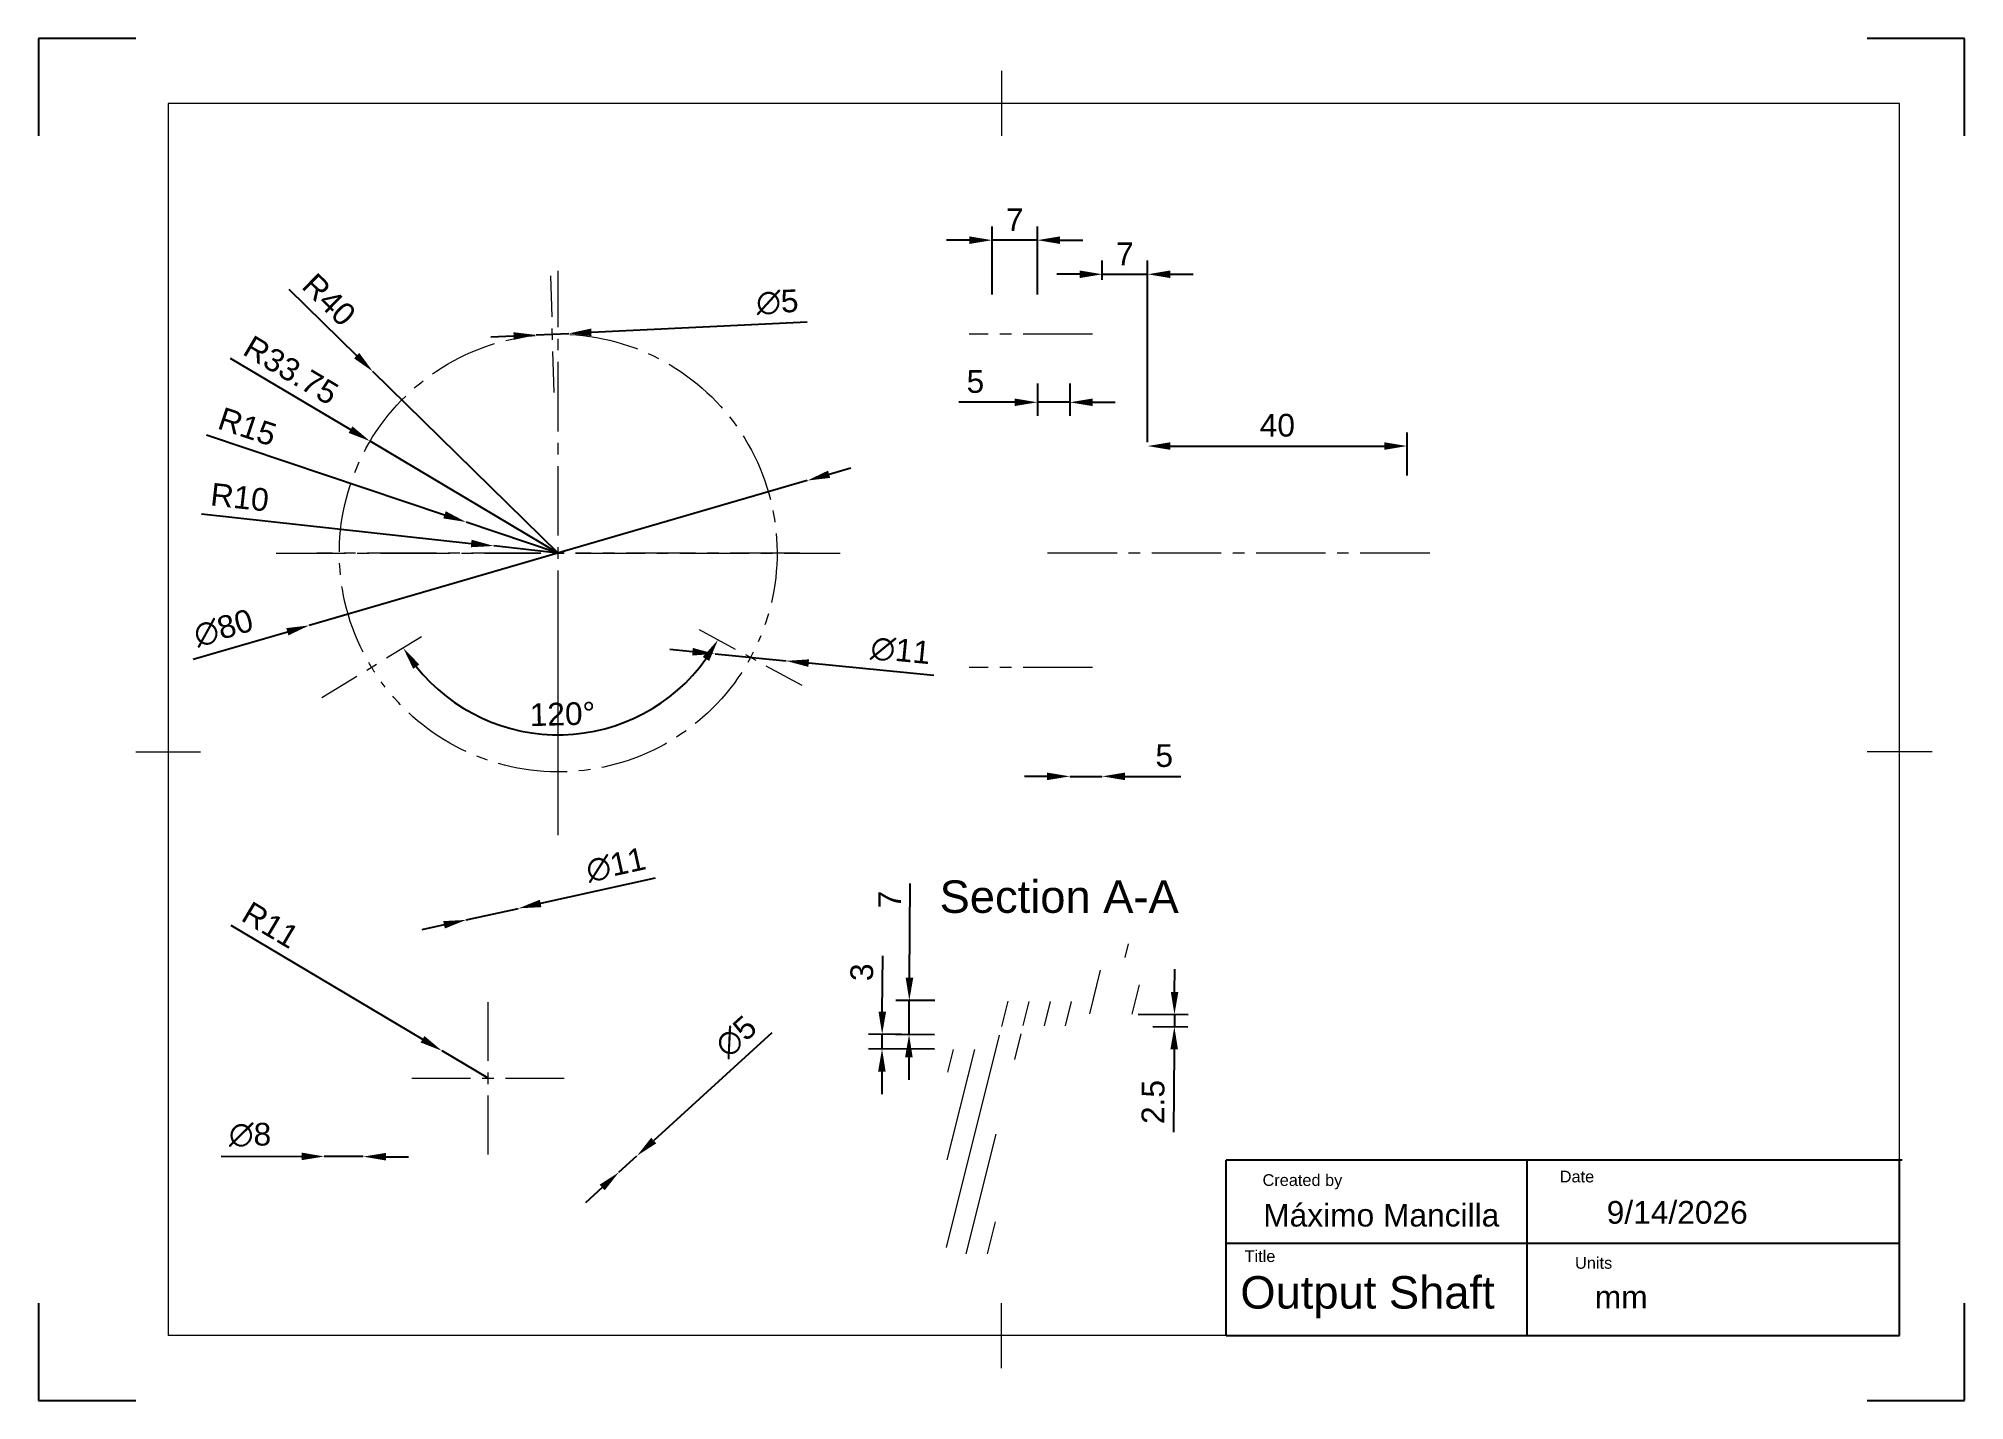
# Paper-space layout 'Sheet1' of a CAD drawing. Header units: millimetres. Extents: x 0 to 297, y 0 to 210.
import ezdxf
from ezdxf.enums import TextEntityAlignment as Align

# ---------------------------------------------------------------- set-up
doc = ezdxf.new("R2010")
doc.units = ezdxf.units.MM
doc.header["$LTSCALE"] = 0.75
doc.linetypes.add('CENTER2', pattern=[28.575000000000003, 19.05, -3.175, 3.175, -3.175])
for name, color, linetype, lineweight in [('BORDER', 7, 'Continuous', 18), ('FD_Dimensions', 7, 'Continuous', 18), ('Hatching', 7, 'Continuous', 18), ('Smart Centers', 7, 'CENTER2', 18), ('TITLEBLOCK', 7, 'Continuous', 25), ('View Labels', 7, 'Continuous', 18)]:
    doc.layers.add(name, color=color, linetype=linetype, lineweight=lineweight)
doc.styles.add('FusionTitle', font='arial.ttf')
doc.styles.get("Standard").update_dxf_attribs({"font": 'arial.ttf'})
doc.dimstyles.new('Dim-ISO-25', dxfattribs={"dimtxt": 3.5, "dimasz": 3.5, "dimexe": 2.1, "dimexo": 2.1, "dimgap": 1.4, "dimtad": 1, "dimzin": 12, "dimdsep": 46, "dimtxsty": 'Standard', "dimcen": 0, "dimazin": 3, "dimtp": 0.1, "dimtm": 0.1000000001, "dimtfac": 0.7142857142857143, "dimtmove": 0, "dimatfit": 3, "dimfxl": 1, "dimtzin": 12, "dimarcsym": 0})

# ---------------------------------------------------------------- blocks, each defined once
blk = doc.blocks.new('ISO_A4(L)_SHEET')
at = {"layer": 'BORDER'}
for p, q in [((148.5, 205), (148.5, 195)), ((287, 199.9999999999999), (20, 200)), ((20, 200), (20, 10)), ((287, 9.999999999999943), (287, 199.9999999999999)), ((15, 100), (25, 100)), ((292, 99.99999999999994), (282, 99.99999999999994)), ((148.5, 5), (148.5, 15)), ((287, 9.999999999999943), (20, 9.999999999999998))]:
    blk.add_line(p, q, dxfattribs=at)
at = {"layer": 'Defpoints'}
for p, q in [((5.684341886080801e-14, 210), (5.684341886080801e-14, 195)), ((15.00000000000011, 210), (5.684341886080801e-14, 210)), ((297, 209.9999999999999), (282, 209.9999999999999)), ((297, 194.9999999999999), (297, 209.9999999999999)), ((0, 15), (0, 0)), ((297, -5.684341886080801e-14), (297, 14.99999999999994)), ((0, 0), (15, 0)), ((282, -5.684341886080801e-14), (297, -5.684341886080801e-14))]:
    blk.add_line(p, q, dxfattribs=at)
blk = doc.blocks.new('*D25')
at = {"layer": 'Defpoints', "color": 0, "transparency": 16777216}
for p in [(104.3329453314477, 115.1086041704248), (115.2804403196055, 114.0351268840975)]:
    blk.add_point(p, dxfattribs=at)
at = {"layer": 'FD_Dimensions', "color": 0, "lineweight": -2, "transparency": 16777216}
for p, q in [((100.8496514715793, 115.4501651251653), (97.36635761171097, 115.7917260799058)), ((104.3329453314477, 115.1086041704248), (115.2804403196055, 114.0351268840975)), ((138.0647064976265, 111.8009726548241), (118.7637341794739, 113.6935659293569))]:
    blk.add_line(p, q, dxfattribs=at)
at = {"layer": 'FD_Dimensions', "color": 0, "transparency": 16777216}
for points in [[(100.9065782973694, 116.03071410181), (100.7927246457893, 114.8696161485206), (104.3329453314477, 115.1086041704248)], [(118.8206610052639, 114.2741149060017), (118.7068073536838, 113.1130169527122), (115.2804403196055, 114.0351268840975)]]:
    blk.add_solid(points, dxfattribs=at)
at = {"layer": 'FD_Dimensions', "color": 0, "transparency": 16777216, "insert": (132.9384110496492, 115.6042866755881), "char_height": 3.5, "attachment_point": 5, "rotation": 354.3996577745595}
blk.add_mtext('∅11', dxfattribs=at)
blk = doc.blocks.new('*D26')
at = {"layer": 'Defpoints', "color": 0, "transparency": 16777216}
for p in [(76.75941562828247, 164.2923088900446), (81.75383307746652, 164.5285171525713)]:
    blk.add_point(p, dxfattribs=at)
at = {"layer": 'FD_Dimensions', "color": 0, "lineweight": -2, "transparency": 16777216}
for p, q in [((73.26332341385364, 164.1269631062759), (69.76723119942481, 163.9616173225071)), ((76.75941562828247, 164.2923088900446), (81.75383307746652, 164.5285171525713)), ((118.5511341139415, 166.2688255332654), (85.24992529189535, 164.6938629363401))]:
    blk.add_line(p, q, dxfattribs=at)
at = {"layer": 'FD_Dimensions', "color": 0, "transparency": 16777216}
for points in [[(73.23576578322552, 164.709645142014), (73.29088104448176, 163.5442810705377), (76.75941562828247, 164.2923088900446)], [(85.22236766126723, 165.2765449720782), (85.27748292252348, 164.1111809006019), (81.75383307746652, 164.5285171525713)]]:
    blk.add_solid(points, dxfattribs=at)
at = {"layer": 'FD_Dimensions', "color": 0, "transparency": 16777216, "insert": (113.936644280621, 169.3391483141409), "char_height": 3.5, "attachment_point": 5, "rotation": 2.7077551261833803}
blk.add_mtext('∅5', dxfattribs=at)
blk = doc.blocks.new('*D27')
at = {"layer": 'Defpoints', "color": 0, "transparency": 16777216}
for p in [(51.56038378962197, 158.6532981136505), (80.1445091833466, 130.6720941460614)]:
    blk.add_point(p, dxfattribs=at)
at = {"layer": 'FD_Dimensions', "color": 0, "lineweight": -2, "transparency": 16777216}
for p, q in [((38.58941073535981, 171.3506760354915), (49.05927281767107, 161.1016534608146)), ((80.1445091833466, 130.6720941460614), (51.56038378962197, 158.6532981136505))]:
    blk.add_line(p, q, dxfattribs=at)
at = {"layer": 'FD_Dimensions', "color": 0, "transparency": 16777216}
blk.add_solid([(49.46733204219841, 161.5185052894731), (48.65121359314373, 160.6848016321561), (51.56038378962197, 158.6532981136505)], dxfattribs=at)
at = {"layer": 'FD_Dimensions', "color": 0, "transparency": 16777216, "insert": (44.80319253401154, 169.7277865120879), "char_height": 3.5, "attachment_point": 5, "rotation": 315.6106840594483}
blk.add_mtext('R40', dxfattribs=at)
blk = doc.blocks.new('*D28')
at = {"layer": 'Defpoints', "color": 0, "transparency": 16777216}
for p in [(65.92565764096102, 135.4495684595034), (80.1445091833466, 130.6720941460613)]:
    blk.add_point(p, dxfattribs=at)
at = {"layer": 'FD_Dimensions', "color": 0, "lineweight": -2, "transparency": 16777216}
for p, q in [((25.89456069742938, 148.8998486608639), (62.60792561440438, 136.5643124659732)), ((80.1445091833466, 130.6720941460613), (65.92565764096102, 135.4495684595034))]:
    blk.add_line(p, q, dxfattribs=at)
at = {"layer": 'FD_Dimensions', "color": 0, "transparency": 16777216}
blk.add_solid([(62.79371628214936, 137.1172678037327), (62.42213494665941, 136.0113571282138), (65.92565764096102, 135.4495684595034)], dxfattribs=at)
at = {"layer": 'FD_Dimensions', "color": 0, "transparency": 16777216, "insert": (32.21300885927754, 150.1389682908019), "char_height": 3.5, "attachment_point": 5, "rotation": 341.4278680305842}
blk.add_mtext('R15', dxfattribs=at)
blk = doc.blocks.new('*D29')
at = {"layer": 'Defpoints', "color": 0, "transparency": 16777216}
for p in [(70.20394859553888, 131.7607884099037), (80.1445091833466, 130.6720941460611)]:
    blk.add_point(p, dxfattribs=at)
at = {"layer": 'FD_Dimensions', "color": 0, "lineweight": -2, "transparency": 16777216}
for p, q in [((25.14601095046287, 136.6955521811678), (66.72475238980617, 132.1418314022486)), ((80.1445091833466, 130.6720941460611), (70.20394859553888, 131.7607884099037))]:
    blk.add_line(p, q, dxfattribs=at)
at = {"layer": 'FD_Dimensions', "color": 0, "transparency": 16777216}
blk.add_solid([(66.78825955519699, 132.7216974365374), (66.66124522441535, 131.5619653679598), (70.20394859553888, 131.7607884099037)], dxfattribs=at)
at = {"layer": 'FD_Dimensions', "color": 0, "transparency": 16777216, "insert": (31.03548510418002, 139.2565966632349), "char_height": 3.5, "attachment_point": 5, "rotation": 353.7498529338364}
blk.add_mtext('R10', dxfattribs=at)
blk = doc.blocks.new('*U32')
at = {"layer": 'Smart Centers', "color": 0, "ltscale": 0.75, "transparency": 16777216}
blk.add_line((12.00000000000034, -4.872293045212253e-14), (-7.000000000000341, 2.842170943040538e-14), dxfattribs=at)
blk = doc.blocks.new('*U33')
at = {"layer": 'Smart Centers', "color": 0, "ltscale": 0.75, "transparency": 16777216}
blk.add_line((52.99999999999989, 0), (-6.000000000001819, 0), dxfattribs=at)
blk = doc.blocks.new('*U34')
at = {"layer": 'Smart Centers', "color": 0, "ltscale": 0.75, "transparency": 16777216}
blk.add_line((11.99999999999977, -3.451207573691823e-14), (-7.000000000000227, 4.263256414560694e-14), dxfattribs=at)
blk = doc.blocks.new('*D35')
at = {"layer": 'Defpoints', "color": 0, "transparency": 16777216}
for p in [(147.0351962569549, 178.910413021308), (147.0351962569548, 168.410413021308), (154.0351962569548, 168.410413021308)]:
    blk.add_point(p, dxfattribs=at)
at = {"layer": 'FD_Dimensions', "color": 0, "lineweight": -2, "transparency": 16777216}
for p, q in [((143.5351962569549, 178.9104130213081), (140.0351962569549, 178.9104130213081)), ((147.0351962569548, 170.510413021308), (147.0351962569549, 181.010413021308)), ((154.0351962569549, 178.910413021308), (147.0351962569549, 178.910413021308)), ((154.0351962569548, 170.510413021308), (154.0351962569549, 181.010413021308)), ((157.5351962569549, 178.910413021308), (161.0351962569549, 178.9104130213079))]:
    blk.add_line(p, q, dxfattribs=at)
at = {"layer": 'FD_Dimensions', "color": 0, "transparency": 16777216}
for points in [[(143.5351962569549, 179.4937463546414), (143.5351962569549, 178.3270796879747), (147.0351962569549, 178.910413021308)], [(157.5351962569549, 179.4937463546413), (157.5351962569549, 178.3270796879746), (154.0351962569549, 178.910413021308)]]:
    blk.add_solid(points, dxfattribs=at)
at = {"layer": 'FD_Dimensions', "color": 0, "transparency": 16777216, "insert": (150.5351962569549, 182.060413021308), "char_height": 3.5, "attachment_point": 5}
blk.add_mtext('7', dxfattribs=at)
blk = doc.blocks.new('*D36')
at = {"layer": 'Defpoints', "color": 0, "transparency": 16777216}
for p in [(154.0351962569548, 158.910413021308), (159.0351962569548, 158.910413021308), (154.0351962569548, 153.910413021308)]:
    blk.add_point(p, dxfattribs=at)
at = {"layer": 'FD_Dimensions', "color": 0, "lineweight": -2, "transparency": 16777216}
for p, q in [((154.0351962569548, 156.810413021308), (154.0351962569547, 151.810413021308)), ((159.0351962569548, 156.810413021308), (159.0351962569547, 151.810413021308)), ((150.5351962569548, 153.910413021308), (141.9145959841035, 153.910413021308)), ((159.0351962569548, 153.910413021308), (154.0351962569548, 153.910413021308)), ((162.5351962569548, 153.910413021308), (166.0351962569548, 153.9104130213079))]:
    blk.add_line(p, q, dxfattribs=at)
at = {"layer": 'FD_Dimensions', "color": 0, "transparency": 16777216}
for points in [[(150.5351962569548, 154.4937463546414), (150.5351962569548, 153.3270796879747), (154.0351962569548, 153.910413021308)], [(162.5351962569548, 154.4937463546413), (162.5351962569548, 153.3270796879746), (159.0351962569548, 153.910413021308)]]:
    blk.add_solid(points, dxfattribs=at)
at = {"layer": 'FD_Dimensions', "color": 0, "transparency": 16777216, "insert": (144.4748961205291, 157.0902561318128), "char_height": 3.5, "attachment_point": 5}
blk.add_mtext('5', dxfattribs=at)
blk = doc.blocks.new('*D37')
at = {"layer": 'Defpoints', "color": 0, "transparency": 16777216}
for p in [(159.0351962569548, 96.23303658609404), (164.0351962569548, 96.23303658609404), (164.0351962569548, 96.23303658609404)]:
    blk.add_point(p, dxfattribs=at)
at = {"layer": 'FD_Dimensions', "color": 0, "lineweight": -2, "transparency": 16777216}
for p, q in [((155.5351962569548, 96.23303658609404), (152.0351962569548, 96.23303658609404)), ((159.0351962569548, 96.23303658609404), (164.0351962569548, 96.23303658609404)), ((167.5351962569548, 96.23303658609404), (176.1557965298061, 96.23303658609404))]:
    blk.add_line(p, q, dxfattribs=at)
at = {"layer": 'FD_Dimensions', "color": 0, "transparency": 16777216}
for points in [[(155.5351962569548, 96.81636991942737), (155.5351962569548, 95.64970325276072), (159.0351962569548, 96.23303658609404)], [(167.5351962569548, 96.81636991942737), (167.5351962569548, 95.64970325276072), (164.0351962569548, 96.23303658609404)]]:
    blk.add_solid(points, dxfattribs=at)
at = {"layer": 'FD_Dimensions', "color": 0, "transparency": 16777216, "insert": (173.5954963933804, 99.41287969659882), "char_height": 3.5, "attachment_point": 5}
blk.add_mtext('5', dxfattribs=at)
blk = doc.blocks.new('*D38')
at = {"layer": 'Defpoints', "color": 0, "transparency": 16777216}
for p in [(171.0351962569548, 173.6503120526027), (164.0351962569548, 170.6720941460613), (171.0351962569548, 145.6720941460613)]:
    blk.add_point(p, dxfattribs=at)
at = {"layer": 'FD_Dimensions', "color": 0, "lineweight": -2, "transparency": 16777216}
for p, q in [((164.0351962569548, 172.7720941460613), (164.0351962569548, 175.7503120526027)), ((171.0351962569548, 147.7720941460613), (171.0351962569548, 175.7503120526027)), ((160.5351962569548, 173.6503120526027), (157.0351962569548, 173.6503120526027)), ((164.0351962569548, 173.6503120526027), (171.0351962569548, 173.6503120526027)), ((174.5351962569548, 173.6503120526027), (178.0351962569548, 173.6503120526027))]:
    blk.add_line(p, q, dxfattribs=at)
at = {"layer": 'FD_Dimensions', "color": 0, "transparency": 16777216}
for points in [[(160.5351962569548, 174.2336453859361), (160.5351962569548, 173.0669787192694), (164.0351962569548, 173.6503120526027)], [(174.5351962569548, 174.2336453859361), (174.5351962569548, 173.0669787192694), (171.0351962569548, 173.6503120526027)]]:
    blk.add_solid(points, dxfattribs=at)
at = {"layer": 'FD_Dimensions', "color": 0, "transparency": 16777216, "insert": (167.5351962569548, 176.8003120526027), "char_height": 3.5, "attachment_point": 5}
blk.add_mtext('7', dxfattribs=at)
blk = doc.blocks.new('*D39')
at = {"layer": 'Defpoints', "color": 0, "transparency": 16777216}
for p in [(171.0351962569548, 145.6720941460613), (211.0351962569548, 147.1632335747868), (211.0351962569548, 140.5192773684493)]:
    blk.add_point(p, dxfattribs=at)
at = {"layer": 'FD_Dimensions', "color": 0, "lineweight": -2, "transparency": 16777216}
for p, q in [((171.0351962569548, 147.7720941460613), (171.0351962569548, 149.2632335747868)), ((211.0351962569548, 142.6192773684493), (211.0351962569548, 149.2632335747868)), ((174.5351962569548, 147.1632335747868), (207.5351962569548, 147.1632335747868))]:
    blk.add_line(p, q, dxfattribs=at)
at = {"layer": 'FD_Dimensions', "color": 0, "transparency": 16777216}
for points in [[(174.5351962569548, 147.7465669081201), (174.5351962569548, 146.5799002414534), (171.0351962569548, 147.1632335747868)], [(207.5351962569548, 147.7465669081201), (207.5351962569548, 146.5799002414534), (211.0351962569548, 147.1632335747868)]]:
    blk.add_solid(points, dxfattribs=at)
at = {"layer": 'FD_Dimensions', "color": 0, "transparency": 16777216, "insert": (191.0351962569548, 150.3502390318127), "char_height": 3.5, "attachment_point": 5}
blk.add_mtext('40', dxfattribs=at)
blk = doc.blocks.new('ISO_TITLEBLOCK 1')
at = {"layer": 'TITLEBLOCK'}
for p, q in [((-103.8478787837161, 3.956165741669793e-07), (-103.8478786809988, 27.06512827457827)), ((0.3937505801903143, 27.0651278789617), (-103.8478787837161, 27.06512827457827)), ((-57.44849634003211, -0.1314378046202833), (-57.44849634003211, 26.93369007434141)), ((0, 0), (0, 27.06512788045605)), ((-103.8478787837161, 14.24369767722049), (-0.1312496673271788, 14.24369767722048)), ((-103.8478787837161, -3.542545037680801e-14), (0, 0))]:
    blk.add_line(p, q, dxfattribs=at)
at = {"layer": 'TITLEBLOCK', "style": 'FusionTitle'}
for s, p in [('Created by', (-98.24465477029021, 24.88448687874137)), ('Date', (-52.4143674046628, 25.42553541857605)), ('Title', (-101.0098045693885, 13.14668063419772)), ('Units', (-50.05342724433089, 12.11012947943326))]:
    blk.add_text(s, height=1.8, dxfattribs=at).set_placement(p, align=Align.TOP_LEFT)
blk.add_attdef('CREATED_DATE', text='', height=3.5, dxfattribs=at).set_placement((-23.42172564004034, 20.75463555176169), align=Align.TOP_RIGHT)
for tag, height, p in [('CREATED_BY', 3.5, (-98.13798000057237, 20.31856819390869)), ('TITLE_1', 5, (-101.6663424637905, 9.172143624260961))]:
    blk.add_attdef(tag, text='', height=height, dxfattribs=at).set_placement(p, align=Align.TOP_LEFT)
blk.add_attdef('Units', text='', height=3.5, dxfattribs=at).set_placement((-42.9297810761623, 7.701724117574287), align=Align.TOP_CENTER)
blk = doc.blocks.new('*D43')
at = {"layer": 'Defpoints', "color": 0, "transparency": 16777216}
for p in [(74.00808616637694, 75.8818760978267), (65.95302051732178, 74.09906444501217)]:
    blk.add_point(p, dxfattribs=at)
at = {"layer": 'FD_Dimensions', "color": 0, "lineweight": -2, "transparency": 16777216}
for p, q in [((95.09053491289205, 80.54801253081293), (77.425386744764, 76.63822043538438)), ((65.95302051732178, 74.09906444501217), (74.00808616637694, 75.8818760978267)), ((62.53571993893474, 73.3427201074545), (59.1184193605477, 72.58637576989682))]:
    blk.add_line(p, q, dxfattribs=at)
at = {"layer": 'FD_Dimensions', "color": 0, "transparency": 16777216}
for points in [[(77.29932935517105, 77.20777053178222), (77.55144413435696, 76.06867033898655), (74.00808616637694, 75.8818760978267)], [(62.40966254934179, 73.91227020385234), (62.66177732852768, 72.77317001105666), (65.95302051732178, 74.09906444501217)]]:
    blk.add_solid(points, dxfattribs=at)
at = {"layer": 'FD_Dimensions', "color": 0, "transparency": 16777216, "insert": (89.03700556777605, 82.57258286259022), "char_height": 3.5, "attachment_point": 5, "rotation": 12.479974942432024}
blk.add_mtext('∅11', dxfattribs=at)
blk = doc.blocks.new('*D44')
at = {"layer": 'Defpoints', "color": 0, "transparency": 16777216}
for p in [(44.06802253085721, 37.62266192798374), (50.06798144386425, 37.60045737378495)]:
    blk.add_point(p, dxfattribs=at)
at = {"layer": 'FD_Dimensions', "color": 0, "lineweight": -2, "transparency": 16777216}
for p, q in [((28.15864989377927, 37.68153908566278), (40.56804649826975, 37.63561458459971)), ((50.06798144386425, 37.60045737378495), (44.06802253085721, 37.62266192798374)), ((53.5679574764517, 37.58750471716899), (57.06793350903915, 37.57455206055302))]:
    blk.add_line(p, q, dxfattribs=at)
at = {"layer": 'FD_Dimensions', "color": 0, "transparency": 16777216}
for points in [[(40.57020527437241, 38.21894392336429), (40.56588772216709, 37.05228524583513), (44.06802253085721, 37.62266192798374)], [(53.57011625255436, 38.17083405593357), (53.56579870034903, 37.00417537840441), (50.06798144386425, 37.60045737378495)]]:
    blk.add_solid(points, dxfattribs=at)
at = {"layer": 'FD_Dimensions', "color": 0, "transparency": 16777216, "insert": (32.62551676925187, 40.94992152853955), "char_height": 3.5, "attachment_point": 5, "rotation": 359.7879616424053}
blk.add_mtext('∅8', dxfattribs=at)
blk = doc.blocks.new('*D45')
at = {"layer": 'Defpoints', "color": 0, "transparency": 16777216}
for p in [(92.2815697909003, 37.72072353123841), (89.50915786465217, 35.19560331406121)]:
    blk.add_point(p, dxfattribs=at)
at = {"layer": 'FD_Dimensions', "color": 0, "lineweight": -2, "transparency": 16777216}
for p, q in [((113.084990732161, 56.66853511287255), (94.86915425539857, 40.07750240060381)), ((89.50915786465217, 35.19560331406121), (92.2815697909003, 37.72072353123841)), ((86.9215734001539, 32.83882444469582), (84.33398893565563, 30.48204557533042))]:
    blk.add_line(p, q, dxfattribs=at)
at = {"layer": 'FD_Dimensions', "color": 0, "transparency": 16777216}
for points in [[(94.476357777171, 40.50876647802019), (95.26195073362614, 39.64623832318743), (92.2815697909003, 37.72072353123841)], [(86.52877692192634, 33.2700885221122), (87.31436987838147, 32.40756036727944), (89.50915786465217, 35.19560331406121)]]:
    blk.add_solid(points, dxfattribs=at)
at = {"layer": 'FD_Dimensions', "color": 0, "transparency": 16777216, "insert": (107.5725649227987, 56.09098849409821), "char_height": 3.5, "attachment_point": 5, "rotation": 42.32734173364774}
blk.add_mtext('∅5', dxfattribs=at)
blk = doc.blocks.new('*D49')
at = {"layer": 'Defpoints', "color": 0, "transparency": 16777216}
for p in [(62.22597827178134, 53.90732098925432), (69.31463971899484, 49.6867311149845)]:
    blk.add_point(p, dxfattribs=at)
at = {"layer": 'FD_Dimensions', "color": 0, "lineweight": -2, "transparency": 16777216}
for p, q in [((29.66416147385882, 73.29463060878251), (59.21866735478167, 55.69787426924758)), ((69.31463971899484, 49.6867311149845), (62.22597827178134, 53.90732098925432))]:
    blk.add_line(p, q, dxfattribs=at)
at = {"layer": 'FD_Dimensions', "color": 0, "transparency": 16777216}
blk.add_solid([(59.51709290144721, 56.19909275541419), (58.92024180811613, 55.19665578308098), (62.22597827178134, 53.90732098925432)], dxfattribs=at)
at = {"layer": 'FD_Dimensions', "color": 0, "transparency": 16777216, "insert": (35.78495639579685, 73.32471023529217), "char_height": 3.5, "attachment_point": 5, "rotation": 329.23042629759095}
blk.add_mtext('R11', dxfattribs=at)
blk = doc.blocks.new('*D51')
at = {"layer": 'Defpoints', "color": 0, "transparency": 16777216}
for p in [(130.0937996988342, 56.4558172074372), (140.2609197817337, 54.13214268958836), (140.2772105918903, 56.38208371314977)]:
    blk.add_point(p, dxfattribs=at)
at = {"layer": 'FD_Dimensions', "color": 0, "lineweight": -2, "transparency": 16777216}
for p, q in [((130.1191409590782, 59.95572546631045), (130.1813497771996, 68.54745114300424)), ((138.1772656365663, 56.39728846929614), (127.9938547435102, 56.47102196358358)), ((130.0775088886774, 54.20587618387579), (130.0937996988342, 56.4558172074372)), ((138.1609748264098, 54.14734744573474), (127.9775639333534, 54.22108094002218)), ((130.0521676284334, 50.70596792500254), (130.0268263681894, 47.20605966612928))]:
    blk.add_line(p, q, dxfattribs=at)
at = {"layer": 'FD_Dimensions', "color": 0, "transparency": 16777216}
for points in [[(129.5358229159326, 59.95994900968445), (130.7024590022237, 59.95150192293646), (130.0937996988342, 56.4558172074372)], [(129.4688495852878, 50.71019146837654), (130.6354856715789, 50.70174438162854), (130.0775088886774, 54.20587618387579)]]:
    blk.add_solid(points, dxfattribs=at)
at = {"layer": 'FD_Dimensions', "color": 0, "transparency": 16777216, "insert": (126.9748003850962, 66.02462614414158), "char_height": 3.5, "attachment_point": 5, "rotation": 89.5851543012339}
blk.add_mtext('3', dxfattribs=at)
blk = doc.blocks.new('*D52')
at = {"layer": 'Defpoints', "color": 0, "transparency": 16777216}
for p in [(134.281048213808, 61.6756368410977), (140.315222482257, 61.63194610146002), (140.2772105918903, 56.38208371314977)]:
    blk.add_point(p, dxfattribs=at)
at = {"layer": 'FD_Dimensions', "color": 0, "lineweight": -2, "transparency": 16777216}
for p, q in [((134.306389474052, 65.17554509997096), (134.4117623783633, 79.7287083803414)), ((138.2152775269331, 61.6471508576064), (132.1811032584841, 61.69084159724408)), ((134.2430363234421, 56.42577445278744), (134.281048213808, 61.6756368410977)), ((138.1772656365663, 56.39728846929614), (132.1430913681181, 56.44097920893383)), ((134.2176950631981, 52.92586619391418), (134.1923538029541, 49.42595793504093))]:
    blk.add_line(p, q, dxfattribs=at)
at = {"layer": 'FD_Dimensions', "color": 0, "transparency": 16777216}
for points in [[(133.7230714309064, 65.17976864334494), (134.8897075171975, 65.17132155659696), (134.281048213808, 61.6756368410977)], [(133.6343770200525, 52.93008973728818), (134.8010131063436, 52.92164265054019), (134.2430363234421, 56.42577445278744)]]:
    blk.add_solid(points, dxfattribs=at)
at = {"layer": 'FD_Dimensions', "color": 0, "transparency": 16777216, "insert": (131.2435062393796, 77.21873743008713), "char_height": 3.5, "attachment_point": 5, "rotation": 89.5851543012339}
blk.add_mtext('7', dxfattribs=at)
blk = doc.blocks.new('*D53')
at = {"layer": 'Defpoints', "color": 0, "transparency": 16777216}
for p in [(167.4879542877243, 59.56015143374771), (169.7245633619377, 57.668908005915), (175.1539692154352, 57.62959612213758)]:
    blk.add_point(p, dxfattribs=at)
at = {"layer": 'FD_Dimensions', "color": 0, "lineweight": -2, "transparency": 16777216}
for p, q in [((175.1928861508101, 63.00445523397792), (175.2182274110542, 66.50436349285118)), ((169.5878992430482, 59.54494667760123), (177.2674898458899, 59.48934221895819)), ((175.167544890566, 59.50454697510467), (175.1539692154352, 57.62959612213758)), ((171.8245083172617, 57.65370324976853), (177.2539141707591, 57.6143913659911)), ((175.1286279551911, 54.12968786326432), (175.0362550858237, 41.37197316083122))]:
    blk.add_line(p, q, dxfattribs=at)
at = {"layer": 'FD_Dimensions', "color": 0, "transparency": 16777216}
for points in [[(174.6095681076645, 63.00867877735195), (175.7762041939556, 63.0002316906039), (175.167544890566, 59.50454697510467)], [(174.5453099120455, 54.13391140663835), (175.7119459983366, 54.12546431989031), (175.1539692154352, 57.62959612213758)]]:
    blk.add_solid(points, dxfattribs=at)
at = {"layer": 'FD_Dimensions', "color": 0, "transparency": 16777216, "insert": (171.8828489703513, 46.02395144966429), "char_height": 3.5, "attachment_point": 5, "rotation": 89.5851543012313}
blk.add_mtext('2.5', dxfattribs=at)
blk = doc.blocks.new('*U55')
at = {"layer": 'Smart Centers', "color": 0, "ltscale": 0.75, "transparency": 16777216}
for p, q in [((-21.10115246191937, -12.9345995213938), (-26.49033884352886, -16.23806684234066)), ((-31.05825877988752, -19.03811367055146), (-36.44744516149701, -22.34158099149833))]:
    blk.add_line(p, q, dxfattribs=at)
at = {"layer": 'Smart Centers', "color": 0, "linetype": 'Continuous', "ltscale": 0.75, "transparency": 16777216}
blk.add_line((-28.01297882231508, -17.1714157850776), (-29.5356188011013, -18.10476472781453), dxfattribs=at)
at = {"layer": 'Smart Centers', "color": 0, "linetype": 'Continuous', "ltscale": 0.75, "transparency": 16777216, "extrusion": (0, 0, -1)}
blk.add_arc((0, 0), 33.75000000000014, 326.9765109201987, 330.0085010290131, dxfattribs=at)
blk = doc.blocks.new('*U56')
at = {"layer": 'Smart Centers', "color": 0, "ltscale": 0.75, "transparency": 16777216}
for p, q in [((21.75226800426524, -11.80683432045338), (27.30774781558176, -14.82227297218277)), ((32.01661946877775, -17.37818426541724), (37.57209928009427, -20.39362291714663))]:
    blk.add_line(p, q, dxfattribs=at)
at = {"layer": 'Smart Centers', "color": 0, "linetype": 'Continuous', "ltscale": 0.75, "transparency": 16777216}
blk.add_line((28.87737169998042, -15.67424340326092), (30.44699558437909, -16.52621383433908), dxfattribs=at)
at = {"layer": 'Smart Centers', "color": 0, "linetype": 'Continuous', "ltscale": 0.75, "transparency": 16777216, "extrusion": (0, 0, -1)}
blk.add_arc((0, 0), 33.75000000000034, 206.9765109201973, 210.0085010290117, dxfattribs=at)
blk = doc.blocks.new('*U57')
at = {"layer": 'Smart Centers', "color": 0, "ltscale": 0.75, "transparency": 16777216}
for p, q in [((-0.9583606888911174, 36.41629793596948), (-1.124654118598338, 42.73520390864587)), ((-0.6511155423464088, 24.74143384184771), (-0.8174089720536291, 31.0603398145241))]:
    blk.add_line(p, q, dxfattribs=at)
at = {"layer": 'Smart Centers', "color": 0, "linetype": 'Continuous', "ltscale": 0.75, "transparency": 16777216}
blk.add_line((-0.8643928776661252, 32.84565918833923), (-0.9113767832786213, 34.63097856215435), dxfattribs=at)
at = {"layer": 'Smart Centers', "color": 0, "linetype": 'Continuous', "ltscale": 0.75, "transparency": 16777216, "extrusion": (0, 0, -1)}
blk.add_arc((0, 0), 33.75000000000025, 86.9765109201964, 90.00850102901077, dxfattribs=at)
blk = doc.blocks.new('*U58')
at = {"layer": 'Smart Centers', "color": 0, "ltscale": 0.75, "transparency": 16777216}
for p, q in [((0, 2.67890625), (0, 37.25000000000036)), ((-2.67890625, 0), (-37.25000000000036, 0)), ((37.25000000000036, 0), (2.678906249999997, 0)), ((0, -37.25000000000036), (0, -2.678906249999997))]:
    blk.add_line(p, q, dxfattribs=at)
at = {"layer": 'Smart Centers', "color": 0, "linetype": 'Continuous', "ltscale": 0.75, "transparency": 16777216}
for p, q in [((0.89296875, 0), (-0.89296875, 0)), ((0, -0.89296875), (0, 0.89296875))]:
    blk.add_line(p, q, dxfattribs=at)
blk = doc.blocks.new('*U54')
at = {"layer": 'Smart Centers', "color": 0, "ltscale": 0.75, "transparency": 16777216, "extrusion": (0, 0, -1)}
for radius, start, end in [(33.75000000000014, 333.0415532057717, 83.94345874343784), (33.75000000000025, 93.04155320576935, 203.9434587434387), (33.75000000000034, 213.0415532057703, 323.9434587434402)]:
    blk.add_arc((0, 0), radius, start, end, dxfattribs=at)
at = {"layer": 'Smart Centers', "color": 0, "ltscale": 0.75, "transparency": 16777216}
for name in ['*U57', '*U58', '*U56', '*U55']:
    blk.add_blockref(name, (0, 0), dxfattribs=at)
blk = doc.blocks.new('*U59')
at = {"layer": 'Smart Centers', "color": 0, "ltscale": 0.75, "transparency": 16777216}
for p, q in [((0, 2.67890625), (0, 43.49999999999999)), ((-43.49999999999999, 0), (-2.678906249999997, 0)), ((2.67890625, 0), (43.49999999999999, 0)), ((0, -43.49999999999999), (0, -2.678906249999997))]:
    blk.add_line(p, q, dxfattribs=at)
at = {"layer": 'Smart Centers', "color": 0, "linetype": 'Continuous', "ltscale": 0.75, "transparency": 16777216}
for p, q in [((-0.89296875, 0), (0.89296875, 0)), ((0, -0.89296875), (0, 0.89296875))]:
    blk.add_line(p, q, dxfattribs=at)
blk = doc.blocks.new('*U66')
at = {"layer": 'Smart Centers', "color": 0, "ltscale": 0.75, "transparency": 16777216}
for p, q in [((0, 2.67890625), (0, 11.75)), ((-11.75, 0), (-2.678906249999999, 0)), ((2.67890625, 0), (11.75, 0)), ((0, -11.75), (0, -2.678906249999999))]:
    blk.add_line(p, q, dxfattribs=at)
at = {"layer": 'Smart Centers', "color": 0, "linetype": 'Continuous', "ltscale": 0.75, "transparency": 16777216}
for p, q in [((-0.89296875, 0), (0.89296875, 0)), ((0, -0.89296875), (0, 0.89296875))]:
    blk.add_line(p, q, dxfattribs=at)
blk = doc.blocks.new('*D67')
at = {"layer": 'Defpoints', "color": 0, "transparency": 16777216}
for p in [(118.5541618997455, 141.8389459049786), (41.73485646694773, 119.5052423871442)]:
    blk.add_point(p, dxfattribs=at)
at = {"layer": 'FD_Dimensions', "color": 0, "lineweight": -2, "transparency": 16777216}
for p, q in [((121.9150065124304, 142.8160454338839), (125.2758511251153, 143.7931449627891)), ((118.5541618997455, 141.8389459049786), (41.73485646694773, 119.5052423871442)), ((23.86506684419447, 114.3099522043947), (38.37401185426283, 118.5281428582389))]:
    blk.add_line(p, q, dxfattribs=at)
at = {"layer": 'FD_Dimensions', "color": 0, "transparency": 16777216}
for points in [[(121.7521565909462, 143.3761862026647), (122.0778564339146, 142.2559046651031), (118.5541618997455, 141.8389459049786)], [(38.21116193277862, 119.0882836270197), (38.53686177574704, 117.9680020894581), (41.73485646694773, 119.5052423871442)]]:
    blk.add_solid(points, dxfattribs=at)
at = {"layer": 'FD_Dimensions', "color": 0, "transparency": 16777216, "insert": (28.52206981108486, 119.0847856949632), "char_height": 3.5, "attachment_point": 5, "rotation": 16.210751179302324}
blk.add_mtext('∅80', dxfattribs=at)
blk = doc.blocks.new('*D68')
at = {"layer": 'Defpoints', "color": 0, "transparency": 16777216}
for p in [(101.8967771876121, 118.8652598256078), (59.0433567214275, 117.7374946246673), (107.4522569989286, 115.8498211738784), (53.65417033981801, 114.4340273037205), (71.25158514129132, 104.0823885496226)]:
    blk.add_point(p, dxfattribs=at)
at = {"layer": 'FD_Dimensions', "color": 0, "lineweight": -2, "transparency": 16777216}
blk.add_arc((80.14450918334688, 130.6720941460611), 28.03741324949655, 218.6645617585453, 324.3504262922442, dxfattribs=at)
at = {"layer": 'FD_Dimensions', "color": 0, "transparency": 16777216}
for points in [[(57.77508507778134, 112.8201412831512), (58.72975664349485, 113.4907479582814), (56.24060083524741, 116.0194593178569)], [(102.433310111078, 114.6408859454481), (103.4219322544878, 114.0214205560429), (104.7860173509985, 117.2970196809749)]]:
    blk.add_solid(points, dxfattribs=at)
at = {"layer": 'FD_Dimensions', "color": 0, "transparency": 16777216, "insert": (80.79826622364207, 105.830287263623), "char_height": 3.5, "attachment_point": 5, "rotation": 1.5074940253947413}
blk.add_mtext('120°', dxfattribs=at)
blk = doc.blocks.new('*D69')
at = {"layer": 'Defpoints', "color": 0, "transparency": 16777216}
for p in [(51.12641851984122, 147.9061567618401), (80.14450918334684, 130.6720941460611)]:
    blk.add_point(p, dxfattribs=at)
at = {"layer": 'FD_Dimensions', "color": 0, "lineweight": -2, "transparency": 16777216}
for p, q in [((29.57879766815632, 160.703451087136), (48.11713504362585, 149.6933928849579)), ((80.14450918334684, 130.6720941460611), (51.12641851984122, 147.9061567618401))]:
    blk.add_line(p, q, dxfattribs=at)
at = {"layer": 'FD_Dimensions', "color": 0, "transparency": 16777216}
blk.add_solid([(48.41500773081216, 150.1949401309938), (47.81926235643955, 149.191845638922), (51.12641851984122, 147.9061567618401)], dxfattribs=at)
at = {"layer": 'FD_Dimensions', "color": 0, "transparency": 16777216, "insert": (38.93919674412302, 158.8523306246296), "char_height": 3.5, "attachment_point": 5, "rotation": 329.29360458659227}
blk.add_mtext('R33.75', dxfattribs=at)

psp = doc.layouts.new('Sheet1')

# ---------------------------------------------------------------- hatches: boundary and pattern name
at = {"layer": 'Hatching'}
h = psp.add_hatch(dxfattribs=at)
h.set_pattern_fill('ANSI31', color=256, angle=30.99999999999998, style=0)
h.set_pattern_definition([(75.99999999999997, (0, 0), (-3.080688930926288, 0.768102018528946), [])])
h.paths.add_polyline_path([(140.2609197817344, 54.13214268958809), (140.0328484395421, 22.63296835972873), (147.5326518514138, 22.57866565920674), (147.7498626535017, 52.57787930669184), (151.4997643594373, 52.55072795643087), (151.5377762498027, 57.80059034474076), (161.4751857481178, 57.72863803581794), (161.4887614232483, 59.60358888878576), (163.7389461725913, 59.58729631392048), (163.8176850883482, 70.46201126113387), (162.6925470080151, 70.47015787950062), (162.6545351176497, 65.22029549119073), (161.5294884486398, 65.22844144768922), (161.5023370983788, 61.47853974175358), (148.5650062353152, 61.57221313088516), (148.5269943449498, 56.3223507425753), (147.4020238331692, 56.3304961476536), (147.3857330230126, 54.0805551240922)], flags=0)
h.paths.add_polyline_path([(170.2872847794809, 57.66483359343579), (170.3144361297419, 61.41473529937143), (169.7517147121981, 61.41880971185083), (169.778866062459, 65.16871141778644), (168.6538193934491, 65.17685737428498), (168.6918312838145, 70.42671976259487), (167.5666932034814, 70.43486638096162), (167.4879542877245, 59.56015143374826), (169.7381390370676, 59.54385885888298), (169.7245633619371, 57.66890800591516)], flags=0)

# ---------------------------------------------------------------- block references
at = {"layer": 'BORDER'}
psp.add_blockref('ISO_A4(L)_SHEET', (0, 0), dxfattribs=at)
at = {"layer": 'Smart Centers', "ltscale": 0.75}
for name, p in [('*U59', (80.1445091833466, 130.6720941460614)), ('*U54', (80.14450918334687, 130.6720941460611)), ('*U34', (150.5351962569548, 164.410413021308)), ('*U33', (161.5351962569548, 130.6720941460614)), ('*U32', (150.5351962569457, 113.0340038896151)), ('*U66', (69.31463971899484, 49.6867311149845))]:
    psp.add_blockref(name, p, dxfattribs=at)
at = {"layer": 'TITLEBLOCK'}
psp.add_blockref('ISO_TITLEBLOCK 1', (287, 10), dxfattribs=at).add_auto_attribs({'Units': 'mm', 'CREATED_DATE': '9/14/2026', 'TITLE_1': 'Output Shaft', 'CREATED_BY': 'Máximo Mancilla'})

# ---------------------------------------------------------------- texts
at = {"layer": 'View Labels', "insert": (157.3920484764049, 75.11521767016217), "char_height": 5, "width": 39.0893587994543, "attachment_point": 8}
psp.add_mtext('Section A-A', dxfattribs=at)

# ---------------------------------------------------------------- dimensions: what is measured, and where the dimension line sits
at = {"layer": 'FD_Dimensions'}
for p1, p2, distance, picture, middle in [((154.0351962569548, 168.410413021308), (147.0351962569548, 168.410413021308), -10.5, '*D35', (150.5351962569549, 182.060413021308)), ((159.0351962569548, 158.910413021308), (154.0351962569548, 158.910413021308), 5, '*D36', (144.4748961205291, 157.0902561318128))]:
    dim = psp.add_aligned_dim(p1=p1, p2=p2, distance=distance, dimstyle='Dim-ISO-25', override={"dimlfac": -1, "dimclrd": 0, "dimclre": 0}, dxfattribs=at)
    dim.commit()
    dim.dimension.update_dxf_attribs({"geometry": picture, "text_midpoint": middle})
for base, p1, p2, angle, override, picture, middle in [((171.0351962569548, 173.6503120526027), (164.0351962569548, 170.6720941460613), (171.0351962569548, 145.6720941460613), 180, {"dimlfac": -1, "dimclrd": 0, "dimclre": 0}, '*D38', (167.5351962569548, 176.8003120526027)), ((211.0351962569548, 147.1632335747868), (171.0351962569548, 145.6720941460613), (211.0351962569548, 140.5192773684493), 180, {"dimlfac": -1, "dimclrd": 0, "dimclre": 0}, '*D39', (191.0351962569548, 150.3502390318127)), ((130.0937996988342, 56.4558172074372), (140.2609197817337, 54.13214268958836), (140.2772105918903, 56.38208371314977), 269.5851543012339, {"dimlfac": -1.333333333333333, "dimclrd": 0, "dimclre": 0}, '*D51', (126.9748003850962, 66.02462614414158)), ((175.1539692154352, 57.62959612213758), (167.4879542877243, 59.56015143374771), (169.7245633619377, 57.668908005915), 89.5851543012313, {"dimlfac": -1.333333333333333, "dimclrd": 0, "dimclre": 0}, '*D53', (171.8828489703513, 46.02395144966429))]:
    dim = psp.add_linear_dim(base=base, p1=p1, p2=p2, angle=angle, dimstyle='Dim-ISO-25', override=override, dxfattribs=at)
    dim.commit()
    dim.dimension.update_dxf_attribs({"geometry": picture, "text_midpoint": middle})
dim = psp.add_radius_dim(center=(80.1445091833466, 130.6720941460614), mpoint=(51.56038378962197, 158.6532981136505), dimstyle='Dim-ISO-25', override={"dimlfac": -1, "dimse1": 1}, dxfattribs=at)
dim.commit()
dim.dimension.update_dxf_attribs({"geometry": '*D27', "text_midpoint": (42.57378629053999, 167.4503424217351)})
for p1, p2, override, picture, middle in [((76.75941562828247, 164.2923088900446), (81.75383307746652, 164.5285171525713), {"dimlfac": -1, "dimclrd": 0, "dimclre": 0}, '*D26', (114.0918279531227, 166.0579250686889)), ((118.5541618997455, 141.8389459049786), (41.73485646694773, 119.5052423871442), {"dimlfac": -1, "dimclrd": 0, "dimclre": 0}, '*D67', (29.43911704288619, 115.9304977668642)), ((104.3329453314477, 115.1086041704248), (115.2804403196055, 114.0351268840975), {"dimlfac": -1}, '*D25', (132.6178423473112, 112.3350752009681)), ((65.95302051732178, 74.09906444501217), (74.00808616637694, 75.8818760978267), {"dimlfac": -1.333333333333333, "dimclrd": 0, "dimclre": 0}, '*D43', (89.74686516808, 79.36530873857744)), ((89.50915786465217, 35.19560331406121), (92.2815697909003, 37.72072353123841), {"dimlfac": -1.333333333333333}, '*D45', (109.7844967415981, 53.66243633536481))]:
    dim = psp.add_diameter_dim_2p(p1=p1, p2=p2, dimstyle='Dim-ISO-25', override=override, dxfattribs=at)
    dim.commit()
    dim.dimension.update_dxf_attribs({"geometry": picture, "text_midpoint": middle, "dimtype": 163})
for center, mpoint, override, picture, middle in [((80.14450918334684, 130.6720941460611), (51.12641851984122, 147.9061567618401), {"dimlfac": -1, "dimse1": 1}, '*D69', (37.31117824561584, 156.1111320201698)), ((80.1445091833466, 130.6720941460613), (65.92565764096102, 135.4495684595034), {"dimlfac": -1, "dimse1": 1}, '*D28', (31.19795307876146, 147.1179311269203)), ((80.1445091833466, 130.6720941460611), (70.20394859553888, 131.7607884099037), {"dimlfac": -1, "dimse1": 1}, '*D29', (30.68851764819012, 136.0885345793108)), ((69.31463971899484, 49.6867311149845), (62.22597827178134, 53.90732098925432), {"dimlfac": -1.333333333333333, "dimse1": 1}, '*D49', (34.16979428292981, 70.61197629488265))]:
    dim = psp.add_radius_dim(center=center, mpoint=mpoint, dimstyle='Dim-ISO-25', override=override, dxfattribs=at)
    dim.commit()
    dim.dimension.update_dxf_attribs({"geometry": picture, "text_midpoint": middle, "dimtype": 164})
dim = psp.add_angular_dim_2l(base=(71.25158514129132, 104.0823885496226), line1=((101.8967771876121, 118.8652598256078), (107.4522569989286, 115.8498211738784)), line2=((59.0433567214275, 117.7374946246673), (53.65417033981801, 114.4340273037205)), dimstyle='Dim-ISO-25', override={"dimlfac": -1, "dimpost": '', "dimclrd": 0, "dimclre": 0}, dxfattribs=at)
dim.commit()
dim.dimension.update_dxf_attribs({"geometry": '*D68', "text_midpoint": (80.79826622364209, 105.830287263623)})
dim = psp.add_linear_dim(base=(164.0351962569548, 96.23303658609404), p1=(159.0351962569548, 96.23303658609404), p2=(164.0351962569548, 96.23303658609404), dimstyle='Dim-ISO-25', override={"dimlfac": -1, "dimclrd": 0, "dimclre": 0}, dxfattribs=at)
dim.commit()
dim.dimension.update_dxf_attribs({"geometry": '*D37', "text_midpoint": (173.5954963933804, 99.41287969659882)})
dim = psp.add_linear_dim(base=(134.281048213808, 61.6756368410977), p1=(140.2772105918903, 56.38208371314977), p2=(140.315222482257, 61.63194610146002), angle=269.5851543012339, dimstyle='Dim-ISO-25', override={"dimlfac": -1.333333333333333}, dxfattribs=at)
dim.commit()
dim.dimension.update_dxf_attribs({"geometry": '*D52', "text_midpoint": (134.3934236723655, 77.19593029586756), "dimtype": 160})
dim = psp.add_diameter_dim_2p(p1=(50.06798144386425, 37.60045737378495), p2=(44.06802253085721, 37.62266192798374), dimstyle='Dim-ISO-25', override={"dimlfac": -1.333333333333333, "dimclrd": 0, "dimclre": 0}, dxfattribs=at)
dim.commit()
dim.dimension.update_dxf_attribs({"geometry": '*D44', "text_midpoint": (32.61336017973079, 37.66505316343923)})

doc.saveas('drawing.dxf')
